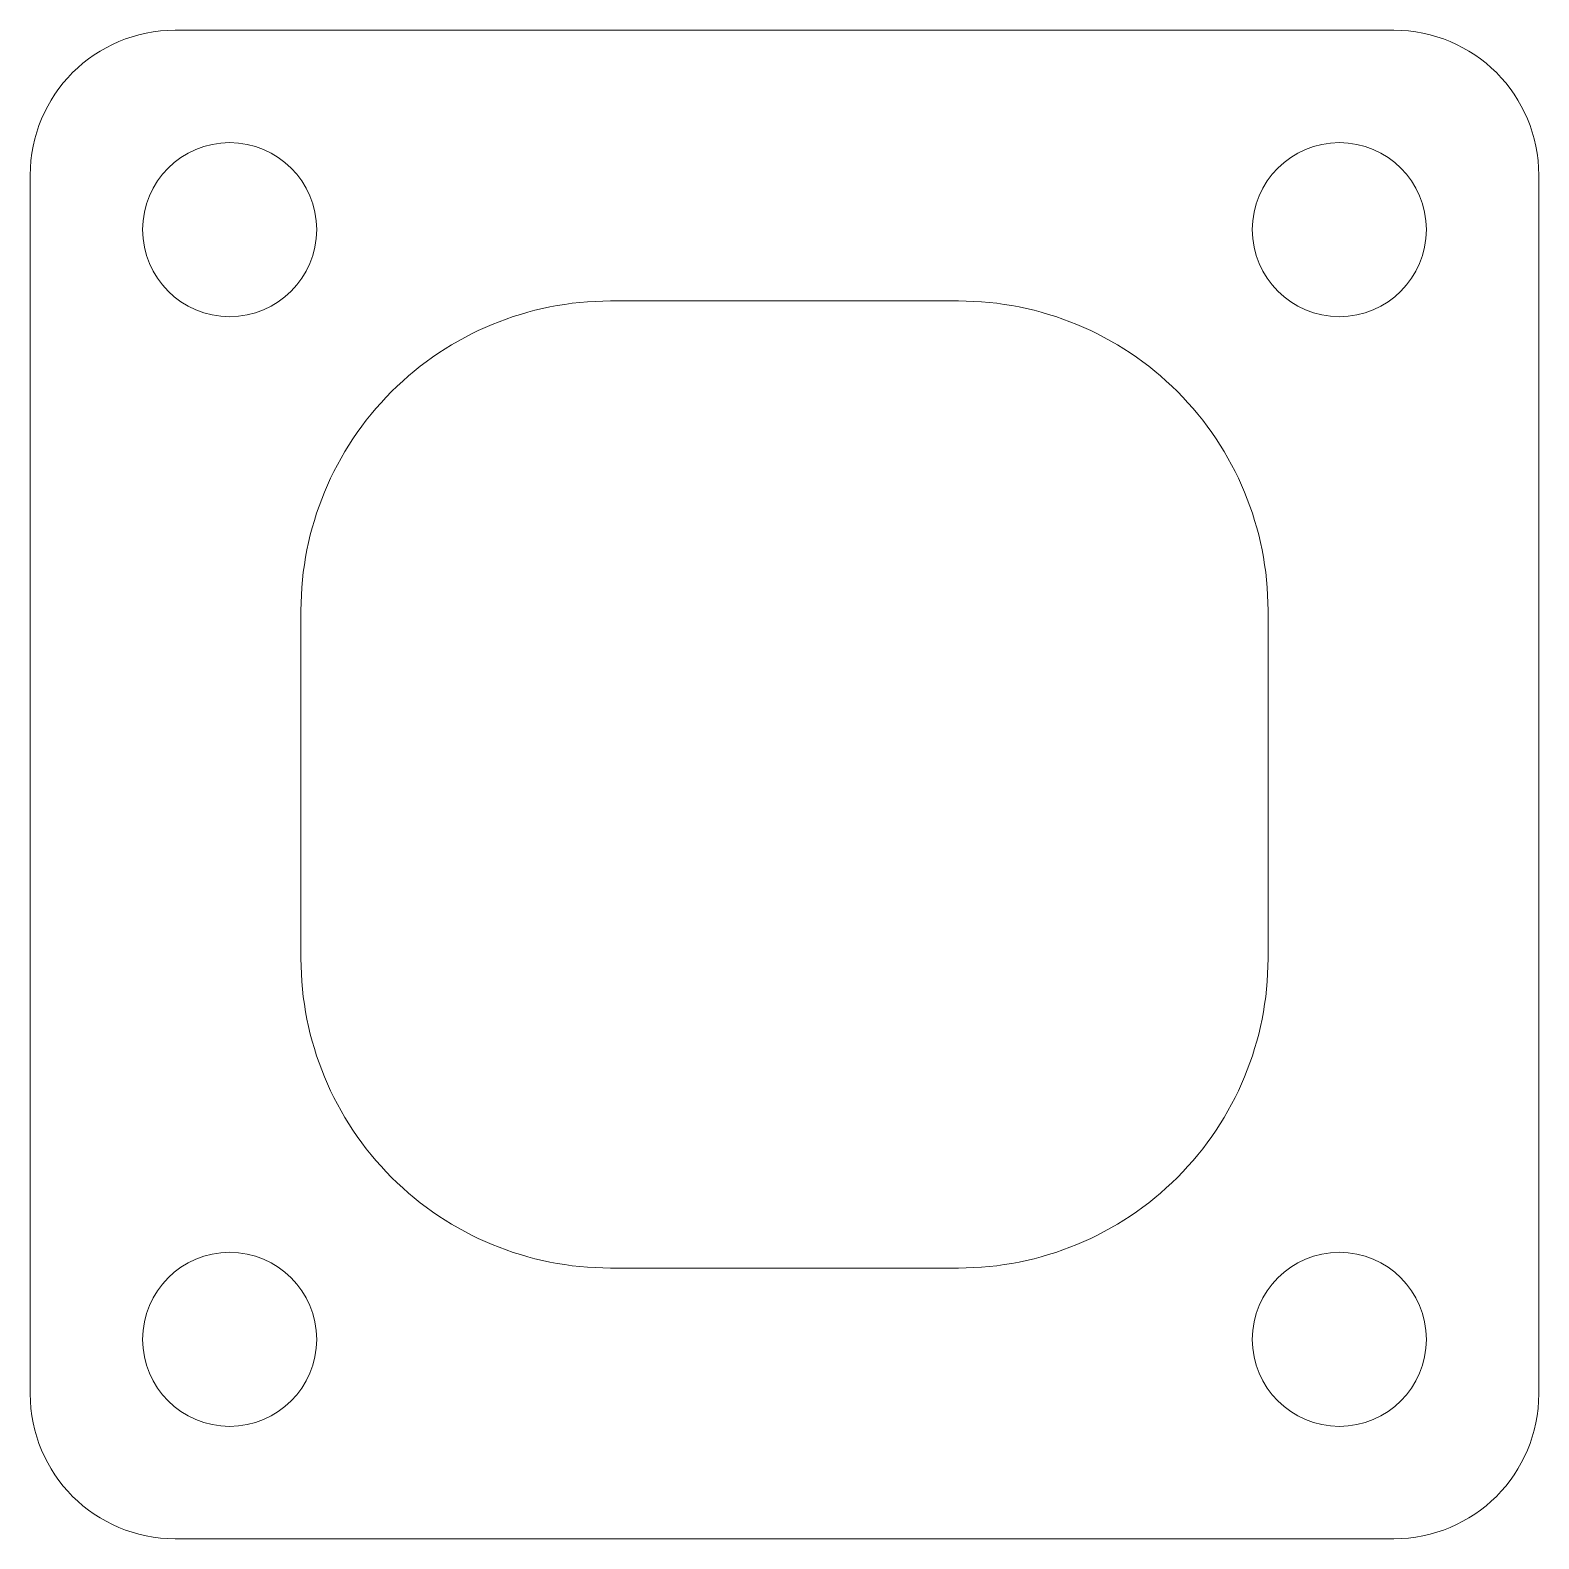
# Model space of a CAD drawing. Header units: millimetres. Extents: x -15.6 to 15.6, y -15.6 to 15.6.
import ezdxf

# ---------------------------------------------------------------- set-up
doc = ezdxf.new("R2010")
doc.units = ezdxf.units.MM
doc.layers.get('0').update_dxf_attribs({"linetype": 'CONTINUOUS', "lineweight": 0})

msp = doc.modelspace()

# ---------------------------------------------------------------- linework, layer by layer
for p, q in [((12.6, 15.6), (-12.6, 15.6)), ((-15.6, 12.6), (-15.6, -12.6)), ((15.6, -12.6), (15.6, 12.6)), ((-12.6, -15.6), (12.6, -15.6))]:
    msp.add_line(p, q)
msp.add_lwpolyline([(-3.6, -10, -0.198912), (-8.125, -8.125, -0.198912), (-10, -3.6), (-10, 3.6, -0.198912), (-8.125, 8.125, -0.198912), (-3.6, 10), (3.6, 10, -0.198912), (8.125, 8.125, -0.198912), (10, 3.6), (10, -3.6, -0.198912), (8.125, -8.125, -0.198912), (3.6, -10)], format="xyb", close=True)
for centre in [(-11.475, 11.475), (11.475, 11.475), (-11.475, -11.475), (11.475, -11.475)]:
    msp.add_circle(centre, 1.8)
for centre, start, end in [((-12.6, 12.6), 90, 180), ((12.6, 12.6), 0, 90), ((-12.6, -12.6), 180, 270), ((12.6, -12.6), 270, 0)]:
    msp.add_arc(centre, 3, start, end)

doc.saveas('drawing.dxf')
